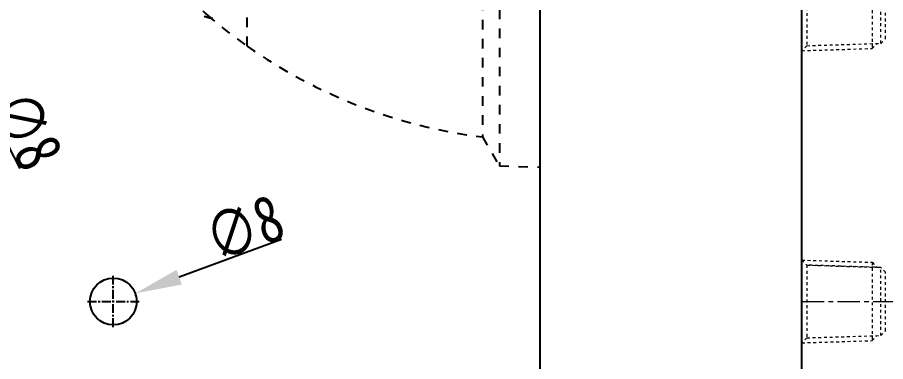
# Model space of a CAD drawing. Header units: millimetres. Extents: x 723 to 11228, y -2384 to 1578.
# Drawn here: x 4627.9 to 4776.4, y -922 to -863.1 of the extents above; entities that cross this region are included whole.
import ezdxf

# ---------------------------------------------------------------- set-up
doc = ezdxf.new("R2010")
doc.units = ezdxf.units.MM
doc.header["$LTSCALE"] = 16.335
doc.header["$PDMODE"] = 3
doc.header["$PDSIZE"] = 0.3125
doc.linetypes.add('CENTER', pattern=[0.6, 0.375, -0.075, 0.075, -0.075])
doc.linetypes.add('HIDDEN', pattern=[0.2, 0.1, -0.1])
doc.layers.get('0').update_dxf_attribs({"linetype": 'CONTINUOUS'})
doc.layers.get('Defpoints').update_dxf_attribs({"linetype": 'CONTINUOUS'})
doc.layers.add('cool', color=153, linetype='HIDDEN', lineweight=9)
doc.layers.add('DEFAULT_2', color=8, linetype='HIDDEN')
doc.styles.get("Standard").update_dxf_attribs({"font": 'txt', "width": 0.8})
doc.dimstyles.new('ISO-25', dxfattribs={"dimtxt": 8, "dimasz": 8, "dimexe": 0, "dimexo": 0, "dimgap": 0, "dimtad": 1, "dimtxsty": 'Standard', "dimcen": 0, "dimclrd": 4, "dimclre": 4, "dimclrt": 6, "dimadec": 0, "dimazin": 0, "dimtfac": 1, "dimtofl": 0, "dimtmove": 0, "dimatfit": 3, "dimfxl": 0, "dimarcsym": 0})

# ---------------------------------------------------------------- blocks, each defined once
blk = doc.blocks.new('cool_jt_f12')
at = {"layer": 'cool', "ltscale": 0.3}
for p, q in [((0, 7.0785), (0.856, 6.2225)), ((0, 7.0785), (12, 6.7035)), ((0.856, 6.2225), (0.856, -6.2225)), ((13.5, 5.827375), (0.856, 6.2225)), ((0.856, 6.2225), (13.5, 5.827375)), ((12, 6.7035), (12.856, 5.8475)), ((12, 6.7035), (12, -6.7035)), ((14.327375, 5), (13.5, 5.827375)), ((13.5, -5.827375), (13.5, 5.827375)), ((14.327375, -5), (14.327375, 5)), ((0.856, -6.2225), (13.5, -5.827375)), ((12, -6.7035), (12.856, -5.8475)), ((13.5, -5.827375), (14.327375, -5)), ((0.856, -6.2225), (0, -7.0785)), ((0, -7.0785), (12, -6.7035))]:
    blk.add_line(p, q, dxfattribs=at)
blk = doc.blocks.new('*D199')
at = {"color": 4, "lineweight": -2}
blk.add_line((4673.08, -901.12), (4655.57, -907.59), dxfattribs=at)
at = {"color": 4}
blk.add_solid([(4655.11, -906.34), (4656.04, -908.84), (4648.07, -910.36)], dxfattribs=at)
at = {"layer": 'Defpoints', "color": 0}
for p in [(4648.07, -910.36), (4640.57, -913.13)]:
    blk.add_point(p, dxfattribs=at)
at = {"color": 6, "insert": (4666.7, -899.21), "char_height": 8, "attachment_point": 5, "rotation": 20.2733}
blk.add_mtext('∅8', dxfattribs=at)
blk = doc.blocks.new('*D200')
at = {"color": 4, "lineweight": -2}
blk.add_line((4628.38, -889), (4619.82, -872.41), dxfattribs=at)
at = {"color": 4}
blk.add_solid([(4621.01, -871.8), (4618.64, -873.02), (4616.15, -865.3)], dxfattribs=at)
at = {"layer": 'Defpoints', "color": 0}
for p in [(4612.48, -858.19), (4616.15, -865.3)]:
    blk.add_point(p, dxfattribs=at)
at = {"color": 6, "insert": (4629.49, -882.42), "char_height": 8, "attachment_point": 5, "rotation": 297.2937}
blk.add_mtext('∅8', dxfattribs=at)

msp = doc.modelspace()

# ---------------------------------------------------------------- linework, layer by layer
at = {"color": 7, "linetype": 'Continuous'}
for p, q in [((4717.318, -976.744), (4717.318, -506.744)), ((4762.032, -939.744), (4762.032, -543.744))]:
    msp.add_line(p, q, dxfattribs=at)
at = {"color": 1, "linetype": 'CENTER', "ltscale": 0.248791}
for p, q in [((4644.318, -916.144), (4644.318, -907.344)), ((4639.918, -911.744), (4648.718, -911.744))]:
    msp.add_line(p, q, dxfattribs=at)
msp.add_circle((4644.318, -911.744), 4)
at = {"layer": 'cool', "color": 1, "linetype": 'CENTER', "ltscale": 0.621977}
msp.add_line((4762.032, -911.744), (5182.032, -911.744), dxfattribs=at)
at = {"layer": 'DEFAULT_2', "color": 8, "linetype": 'HIDDEN'}
for p, q in [((4710.315, -577.549), (4710.315, -888.555)), ((4707.433, -582.579), (4707.433, -883.593)), ((4667.211, -868.043), (4667.211, -595.446)), ((4707.433, -883.593), (4710.315, -888.555)), ((4710.315, -888.555), (4717.318, -888.739))]:
    msp.add_line(p, q, dxfattribs=at)
for centre, radius, start, end in [((4722.236, -789.793), 95.66, 194.45963, 234.88514), ((4662.408, -856.43), 6.964, 248.66749, 259.37202), ((4718.556, -795.027), 89.262, 234.88515, 262.84106)]:
    msp.add_arc(centre, radius, start, end, dxfattribs=at)
msp.add_open_spline([(4659.601, -862.003), (4659.745, -862.13), (4659.963, -862.321), (4660.258, -862.574), (4660.481, -862.763), (4660.698, -862.944), (4660.871, -863.087), (4660.99, -863.179), (4661.059, -863.237), (4661.093, -863.253), (4661.12, -863.279), (4661.123, -863.274)], degree=3, knots=[0, 0, 0, 0, 0.2902201, 0.4381299, 0.5867197, 0.7326942, 0.8667237, 0.9226591, 0.9655764, 0.9916481, 1, 1, 1, 1], dxfattribs=at)
for points in [[(4661.144, -863.226), (4661.14, -863.243), (4661.136, -863.26), (4661.129, -863.275)], [(4661.159, -863.119), (4661.156, -863.155), (4661.152, -863.191), (4661.144, -863.226)]]:
    msp.add_open_spline(points, degree=3, dxfattribs=at)

# ---------------------------------------------------------------- block references
at = {"layer": 'cool', "ltscale": 0.932966}
for p in [(4762.032, -861.744), (4762.032, -911.744)]:
    msp.add_blockref('cool_jt_f12', p, dxfattribs=at)

# ---------------------------------------------------------------- dimensions: what is measured, and where the dimension line sits
for p1, p2, picture, middle in [((4612.483, -858.19), (4616.152, -865.299), '*D200', (4629.489, -882.423)), ((4640.565, -913.13), (4648.07, -910.358), '*D199', (4666.696, -899.214))]:
    dim = msp.add_diameter_dim_2p(p1=p1, p2=p2, dimstyle='ISO-25', override={"dimfxl": 1.25, "dimarcsym": 1})
    dim.commit()
    dim.dimension.update_dxf_attribs({"geometry": picture, "text_midpoint": middle})

doc.saveas('drawing.dxf')
